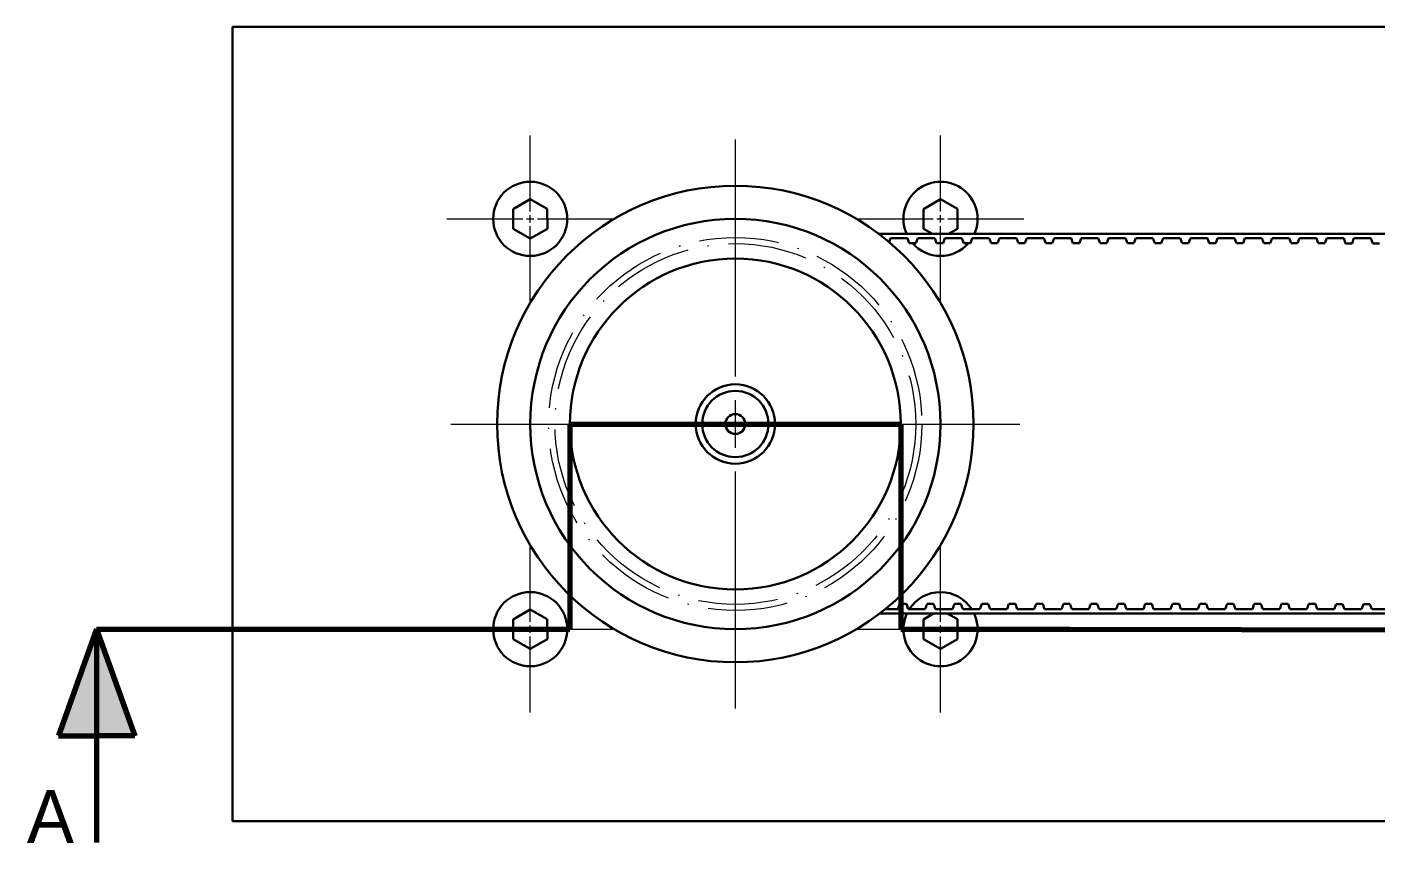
# Model space of a CAD drawing. Header units: millimetres. Extents: x 587 to 10361, y -8386 to 1488.
# Drawn here: x 7479.6 to 7581.4, y -4925.1 to -4863.5 of the extents above; entities that cross this region are included whole.
import ezdxf

# ---------------------------------------------------------------- set-up
doc = ezdxf.new("R2010")
doc.units = ezdxf.units.MM
doc.linetypes.add('ACAD_ISO10W100', pattern=[18, 12, -3, 0, -3])
doc.linetypes.add('CENTER2', pattern=[28.575, 19.05, -3.175, 3.175, -3.175])
for name, color, linetype, lineweight in [('Bgruba', 130, 'Continuous', 70), ('Gruba', 7, 'Continuous', 30), ('Symetria', 210, 'ACAD_ISO10W100', 0), ('Wymiar', 3, 'Continuous', 20)]:
    doc.layers.add(name, color=color, linetype=linetype, lineweight=lineweight)

# ---------------------------------------------------------------- blocks, each defined once
blk = doc.blocks.new('*U240')
at = {"layer": 'Symetria', "color": 0, "linetype": 'CENTER2', "transparency": 16777216}
for p, q in [((0, 0.56), (0, 6.3)), ((-6.3, 0), (-0.56, 0)), ((0.56, 0), (6.3, 0)), ((0, -6.3), (0, -0.56))]:
    blk.add_line(p, q, dxfattribs=at)
at = {"layer": 'Symetria', "color": 0, "linetype": 'Continuous', "transparency": 16777216}
for p, q in [((-0.28, 0), (0.28, 0)), ((0, -0.28), (0, 0.28))]:
    blk.add_line(p, q, dxfattribs=at)
blk = doc.blocks.new('*U241')
at = {"layer": 'Symetria', "color": 0, "linetype": 'CENTER2', "transparency": 16777216}
for p, q in [((0, 0.56), (0, 6.3)), ((-6.3, 0), (-0.56, 0)), ((0.56, 0), (6.3, 0)), ((0, -6.3), (0, -0.56))]:
    blk.add_line(p, q, dxfattribs=at)
at = {"layer": 'Symetria', "color": 0, "linetype": 'Continuous', "transparency": 16777216}
for p, q in [((-0.28, 0), (0.28, 0)), ((0, -0.28), (0, 0.28))]:
    blk.add_line(p, q, dxfattribs=at)
blk = doc.blocks.new('*U242')
at = {"layer": 'Symetria', "color": 0, "linetype": 'CENTER2', "transparency": 16777216}
for p, q in [((0, 0.56), (0, 6.3)), ((-6.3, 0), (-0.56, 0)), ((0.56, 0), (6.3, 0)), ((0, -6.3), (0, -0.56))]:
    blk.add_line(p, q, dxfattribs=at)
at = {"layer": 'Symetria', "color": 0, "linetype": 'Continuous', "transparency": 16777216}
for p, q in [((-0.28, 0), (0.28, 0)), ((0, -0.28), (0, 0.28))]:
    blk.add_line(p, q, dxfattribs=at)
blk = doc.blocks.new('*U243')
at = {"layer": 'Symetria', "color": 0, "linetype": 'CENTER2', "transparency": 16777216}
for p, q in [((0, 0.56), (0, 6.3)), ((-6.3, 0), (-0.56, 0)), ((0.56, 0), (6.3, 0)), ((0, -6.3), (0, -0.56))]:
    blk.add_line(p, q, dxfattribs=at)
at = {"layer": 'Symetria', "color": 0, "linetype": 'Continuous', "transparency": 16777216}
for p, q in [((-0.28, 0), (0.28, 0)), ((0, -0.28), (0, 0.28))]:
    blk.add_line(p, q, dxfattribs=at)
blk = doc.blocks.new('*U349')
at = {"layer": 'Symetria', "color": 0, "linetype": 'CENTER2', "transparency": 16777216}
for p, q in [((0, 3.6), (0, 21.5)), ((-21.5, 0), (-3.6, 0)), ((3.6, 0), (21.5, 0)), ((0, -21.5), (0, -3.6))]:
    blk.add_line(p, q, dxfattribs=at)
at = {"layer": 'Symetria', "color": 0, "linetype": 'Continuous', "transparency": 16777216}
for p, q in [((0, -1.8), (0, 1.8)), ((-1.8, 0), (1.8, 0))]:
    blk.add_line(p, q, dxfattribs=at)

msp = doc.modelspace()

# ---------------------------------------------------------------- hatches: boundary and pattern name
at = {"layer": 'Bgruba'}
h = msp.add_hatch(color=256, dxfattribs=at)
h.dxf.hatch_style = 1
h.paths.add_polyline_path([(7487.733, -4917.039), (7485.205, -4909.974), (7484.847, -4909.974), (7484.847, -4917.039)])
h.paths.add_polyline_path([(7484.847, -4917.039), (7484.847, -4909.974), (7484.489, -4909.974), (7481.962, -4917.039)])
h.paths.add_polyline_path([(7484.847, -4909.974), (7484.847, -4908.974), (7484.489, -4909.974)])
h.paths.add_polyline_path([(7485.205, -4909.974), (7484.847, -4908.974), (7484.847, -4909.974)])

# ---------------------------------------------------------------- linework, layer by layer
for p, q in [((7520.61, -4893.474), (7545.61, -4893.474)), ((7520.61, -4893.474), (7520.61, -4908.974)), ((7545.61, -4893.474), (7545.61, -4908.974)), ((7484.847, -4908.974), (7481.962, -4917.039)), ((7484.847, -4908.974), (7520.61, -4908.974)), ((7484.847, -4908.974), (7484.847, -4925.104)), ((7484.847, -4908.974), (7487.733, -4917.039)), ((7545.61, -4908.974), (7558.378, -4908.974)), ((7558.378, -4908.974), (7585.11, -4909.032)), ((7481.962, -4917.039), (7484.847, -4917.039)), ((7487.733, -4917.039), (7484.847, -4917.039))]:
    msp.add_line(p, q, dxfattribs=at)
at = {"layer": 'Gruba'}
for p, q in [((7695.11, -4863.474), (7495.11, -4863.474)), ((7495.11, -4863.474), (7495.11, -4923.474)), ((7516.316, -4877.231), (7517.608, -4876.481)), ((7517.608, -4876.481), (7518.902, -4877.225)), ((7547.316, -4877.231), (7548.608, -4876.481)), ((7548.608, -4876.481), (7549.902, -4877.225)), ((7516.319, -4878.724), (7516.316, -4877.231)), ((7518.902, -4877.225), (7518.905, -4878.718)), ((7547.319, -4878.724), (7547.316, -4877.231)), ((7549.902, -4877.225), (7549.905, -4878.718)), ((7517.613, -4879.467), (7516.319, -4878.724)), ((7518.905, -4878.718), (7517.613, -4879.467)), ((7820.538, -4879.119), (7543.962, -4879.113)), ((7547.997, -4879.113), (7547.319, -4878.724)), ((7549.905, -4878.718), (7549.224, -4879.113)), ((7544.724, -4879.722), (7544.831, -4879.427)), ((7544.831, -4879.427), (7546.113, -4879.427)), ((7546.113, -4879.427), (7546.257, -4879.822)), ((7546.257, -4879.822), (7546.747, -4879.822)), ((7546.747, -4879.822), (7546.891, -4879.427)), ((7546.891, -4879.427), (7548.174, -4879.427)), ((7548.174, -4879.427), (7548.317, -4879.822)), ((7548.317, -4879.822), (7548.808, -4879.822)), ((7548.808, -4879.822), (7548.952, -4879.427)), ((7548.952, -4879.427), (7550.234, -4879.427)), ((7550.234, -4879.427), (7550.378, -4879.822)), ((7550.378, -4879.822), (7550.868, -4879.822)), ((7550.868, -4879.822), (7551.012, -4879.427)), ((7551.012, -4879.427), (7552.294, -4879.427)), ((7552.294, -4879.427), (7552.438, -4879.822)), ((7552.438, -4879.822), (7552.929, -4879.822)), ((7552.929, -4879.822), (7553.072, -4879.427)), ((7553.072, -4879.427), (7554.355, -4879.427)), ((7554.355, -4879.427), (7554.498, -4879.822)), ((7554.498, -4879.822), (7554.989, -4879.822)), ((7554.989, -4879.822), (7555.133, -4879.427)), ((7555.133, -4879.427), (7556.415, -4879.427)), ((7556.415, -4879.427), (7556.559, -4879.822)), ((7556.559, -4879.822), (7557.049, -4879.822)), ((7557.049, -4879.822), (7557.193, -4879.427)), ((7557.193, -4879.427), (7558.475, -4879.427)), ((7558.475, -4879.427), (7558.619, -4879.822)), ((7558.619, -4879.822), (7559.11, -4879.822)), ((7559.11, -4879.822), (7559.253, -4879.427)), ((7559.253, -4879.427), (7560.536, -4879.427)), ((7560.536, -4879.427), (7560.68, -4879.822)), ((7560.68, -4879.822), (7561.17, -4879.822)), ((7561.17, -4879.822), (7561.314, -4879.427)), ((7561.314, -4879.427), (7562.596, -4879.427)), ((7562.596, -4879.427), (7562.74, -4879.822)), ((7562.74, -4879.822), (7563.23, -4879.822)), ((7563.23, -4879.822), (7563.374, -4879.427)), ((7563.374, -4879.427), (7564.656, -4879.427)), ((7564.656, -4879.427), (7564.8, -4879.822)), ((7564.8, -4879.822), (7565.291, -4879.822)), ((7565.291, -4879.822), (7565.435, -4879.427)), ((7565.435, -4879.427), (7566.717, -4879.427)), ((7566.717, -4879.427), (7566.861, -4879.822)), ((7566.861, -4879.822), (7567.351, -4879.822)), ((7567.351, -4879.822), (7567.495, -4879.427)), ((7567.495, -4879.427), (7568.777, -4879.427)), ((7568.777, -4879.427), (7568.921, -4879.822)), ((7568.921, -4879.822), (7569.411, -4879.822)), ((7569.411, -4879.822), (7569.555, -4879.427)), ((7569.555, -4879.427), (7570.838, -4879.427)), ((7570.838, -4879.427), (7570.981, -4879.822)), ((7570.981, -4879.822), (7571.472, -4879.822)), ((7571.472, -4879.822), (7571.616, -4879.427)), ((7571.616, -4879.427), (7572.898, -4879.427)), ((7572.898, -4879.427), (7573.042, -4879.822)), ((7573.042, -4879.822), (7573.532, -4879.822)), ((7573.532, -4879.822), (7573.676, -4879.427)), ((7573.676, -4879.427), (7574.958, -4879.427)), ((7574.958, -4879.427), (7575.102, -4879.822)), ((7575.102, -4879.822), (7575.593, -4879.822)), ((7575.593, -4879.822), (7575.736, -4879.427)), ((7575.736, -4879.427), (7577.019, -4879.427)), ((7577.019, -4879.427), (7577.162, -4879.822)), ((7577.162, -4879.822), (7577.653, -4879.822)), ((7577.653, -4879.822), (7577.797, -4879.427)), ((7577.797, -4879.427), (7579.079, -4879.427)), ((7579.079, -4879.427), (7579.223, -4879.823)), ((7579.223, -4879.823), (7579.713, -4879.823)), ((7579.713, -4879.823), (7579.857, -4879.427)), ((7579.857, -4879.427), (7581.139, -4879.427)), ((7581.139, -4879.427), (7581.283, -4879.823)), ((7581.283, -4879.823), (7581.774, -4879.823)), ((7516.316, -4908.231), (7517.608, -4907.481)), ((7517.608, -4907.481), (7518.902, -4908.225)), ((7545.398, -4907.467), (7544.434, -4907.467)), ((7545.542, -4907.072), (7545.398, -4907.467)), ((7546.032, -4907.072), (7545.542, -4907.072)), ((7546.176, -4907.467), (7546.032, -4907.072)), ((7547.458, -4907.467), (7546.176, -4907.467)), ((7547.602, -4907.072), (7547.458, -4907.467)), ((7548.093, -4907.072), (7547.602, -4907.072)), ((7548.236, -4907.467), (7548.093, -4907.072)), ((7549.519, -4907.467), (7548.236, -4907.467)), ((7548.608, -4907.481), (7548.61, -4907.483)), ((7549.662, -4907.072), (7549.519, -4907.467)), ((7550.153, -4907.072), (7549.662, -4907.072)), ((7550.297, -4907.467), (7550.153, -4907.072)), ((7551.579, -4907.467), (7550.297, -4907.467)), ((7551.723, -4907.072), (7551.579, -4907.467)), ((7552.213, -4907.072), (7551.723, -4907.072)), ((7552.357, -4907.467), (7552.213, -4907.072)), ((7553.639, -4907.467), (7552.357, -4907.467)), ((7553.783, -4907.072), (7553.639, -4907.467)), ((7554.274, -4907.072), (7553.783, -4907.072)), ((7554.417, -4907.467), (7554.274, -4907.072)), ((7555.7, -4907.467), (7554.417, -4907.467)), ((7555.844, -4907.072), (7555.7, -4907.467)), ((7556.334, -4907.072), (7555.844, -4907.072)), ((7556.478, -4907.467), (7556.334, -4907.072)), ((7557.76, -4907.467), (7556.478, -4907.467)), ((7557.904, -4907.072), (7557.76, -4907.467)), ((7558.394, -4907.072), (7557.904, -4907.072)), ((7558.538, -4907.467), (7558.394, -4907.072)), ((7559.82, -4907.467), (7558.538, -4907.467)), ((7559.964, -4907.072), (7559.82, -4907.467)), ((7560.455, -4907.072), (7559.964, -4907.072)), ((7560.599, -4907.467), (7560.455, -4907.072)), ((7561.881, -4907.467), (7560.599, -4907.467)), ((7562.025, -4907.072), (7561.881, -4907.467)), ((7562.515, -4907.072), (7562.025, -4907.072)), ((7562.659, -4907.467), (7562.515, -4907.072)), ((7563.941, -4907.467), (7562.659, -4907.467)), ((7564.085, -4907.072), (7563.941, -4907.467)), ((7564.575, -4907.072), (7564.085, -4907.072)), ((7564.719, -4907.467), (7564.575, -4907.072)), ((7566.002, -4907.467), (7564.719, -4907.467)), ((7566.145, -4907.072), (7566.002, -4907.467)), ((7566.636, -4907.072), (7566.145, -4907.072)), ((7566.78, -4907.467), (7566.636, -4907.072)), ((7568.062, -4907.467), (7566.78, -4907.467)), ((7568.206, -4907.072), (7568.062, -4907.467)), ((7568.696, -4907.072), (7568.206, -4907.072)), ((7568.84, -4907.467), (7568.696, -4907.072)), ((7570.122, -4907.467), (7568.84, -4907.467)), ((7570.266, -4907.072), (7570.122, -4907.467)), ((7570.757, -4907.072), (7570.266, -4907.072)), ((7570.9, -4907.467), (7570.757, -4907.072)), ((7572.183, -4907.467), (7570.9, -4907.467)), ((7572.326, -4907.072), (7572.183, -4907.467)), ((7572.817, -4907.072), (7572.326, -4907.072)), ((7572.961, -4907.467), (7572.817, -4907.072)), ((7574.243, -4907.467), (7572.961, -4907.467)), ((7574.387, -4907.072), (7574.243, -4907.467)), ((7574.877, -4907.072), (7574.387, -4907.072)), ((7575.021, -4907.467), (7574.877, -4907.072)), ((7576.303, -4907.468), (7575.021, -4907.467)), ((7576.447, -4907.072), (7576.303, -4907.468)), ((7576.938, -4907.072), (7576.447, -4907.072)), ((7577.081, -4907.468), (7576.938, -4907.072)), ((7578.364, -4907.468), (7577.081, -4907.468)), ((7578.508, -4907.073), (7578.364, -4907.468)), ((7578.998, -4907.073), (7578.508, -4907.073)), ((7579.142, -4907.468), (7578.998, -4907.073)), ((7580.424, -4907.468), (7579.142, -4907.468)), ((7580.568, -4907.073), (7580.424, -4907.468)), ((7581.058, -4907.073), (7580.568, -4907.073)), ((7581.202, -4907.468), (7581.058, -4907.073)), ((7582.484, -4907.468), (7581.202, -4907.468)), ((7516.319, -4909.724), (7516.316, -4908.231)), ((7518.902, -4908.225), (7518.905, -4909.718)), ((7544.035, -4907.781), (7810.538, -4907.786)), ((7547.316, -4908.231), (7548.092, -4907.781)), ((7547.319, -4909.724), (7547.316, -4908.231)), ((7549.128, -4907.781), (7549.902, -4908.225)), ((7549.902, -4908.225), (7549.905, -4909.718)), ((7517.613, -4910.467), (7516.319, -4909.724)), ((7518.905, -4909.718), (7517.613, -4910.467)), ((7548.613, -4910.467), (7547.319, -4909.724)), ((7549.905, -4909.718), (7548.613, -4910.467)), ((7495.11, -4923.474), (7695.11, -4923.474))]:
    msp.add_line(p, q, dxfattribs=at)
for centre, radius in [((7517.61, -4877.974), 2.801), ((7533.11, -4893.474), 18), ((7533.11, -4893.474), 15.5), ((7533.11, -4893.474), 12.5), ((7533.11, -4893.474), 3), ((7533.11, -4893.474), 2.5), ((7533.11, -4893.474), 0.75), ((7517.61, -4908.974), 2.801)]:
    msp.add_circle(centre, radius, dxfattribs=at)
for centre, start, end in [((7548.61, -4877.974), 336.01617, 203.98151), ((7548.61, -4877.974), 221.25605, 318.74163), ((7548.61, -4908.974), 32.55408, 147.4436), ((7548.61, -4908.974), 154.7755, 25.22218)]:
    msp.add_arc(centre, 2.801, start, end, dxfattribs=at)
at = {"layer": 'Symetria', "ltscale": 0.5}
for radius in [14.093, 13.627]:
    msp.add_circle((7533.11, -4893.474), radius, dxfattribs=at)

# ---------------------------------------------------------------- block references
at = {"layer": 'Symetria', "linetype": 'CENTER2'}
for name, p in [('*U243', (7517.61, -4877.974)), ('*U349', (7533.11, -4893.474)), ('*U242', (7548.61, -4877.974)), ('*U240', (7517.61, -4908.974)), ('*U241', (7548.61, -4908.974))]:
    msp.add_blockref(name, p, dxfattribs=at)

# ---------------------------------------------------------------- texts
at = {"layer": 'Wymiar', "insert": (7479.573, -4921.133), "char_height": 4, "attachment_point": 1}
msp.add_mtext_dynamic_manual_height_columns('A', width=9.71702, gutter_width=12.5, heights=[0], dxfattribs=at)

doc.saveas('drawing.dxf')
